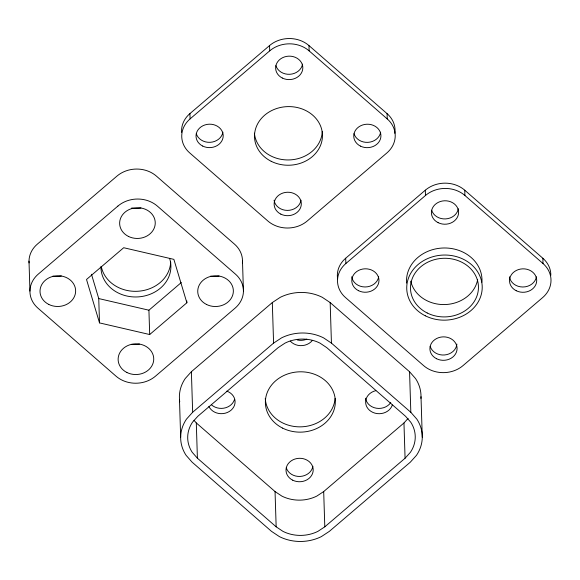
<?xml version="1.0" encoding="UTF-8"?>
<svg xmlns="http://www.w3.org/2000/svg" width="580" height="580" viewBox="0 0 580 580"><rect width="100%" height="100%" fill="white"/><g stroke="black" fill="none" stroke-linecap="round" stroke-linejoin="round"><path stroke-width="0.87" d="M420.942 398.416A41.948 36.185 -1.8 0 0 415.584 378.61L409.56 371.744L330.165 302.571L322.27 297.301A41.948 36.185 -1.8 0 0 280.321 297.293L272.31 302.557L191.386 371.7L185.208 378.566A41.948 36.185 -1.8 0 0 179.387 396.662L180.663 437.211M192.661 412.257L186.485 419.115A41.948 36.185 -1.8 0 0 186.079 455.307L192.111 462.173L271.498 531.345L279.4 536.616A41.948 36.185 -1.8 0 0 321.342 536.623L329.353 531.36L410.277 462.216L416.462 455.351A41.948 36.185 -1.8 0 0 416.861 419.166L410.828 412.3L331.441 343.121L323.546 337.85A41.948 36.185 -1.8 0 0 281.597 337.843L273.586 343.113L192.661 412.257L191.386 371.7M193.988 420.304L196.301 422.936L275.05 491.557L281.865 496.103A34.916 30.116 -1.8 0 0 316.774 496.11L323.691 491.564L403.963 422.979L408.11 418.376M405.072 458.243L410.401 452.32A34.916 30.116 -1.8 0 0 410.734 422.197L405.536 416.273L326.786 347.652L319.971 343.106A34.916 30.116 -1.8 0 0 285.055 343.099L278.139 347.645L197.874 416.23L192.538 422.153A34.916 30.116 -1.8 0 0 192.205 452.277L197.403 458.2L276.16 526.821L282.975 531.367A34.916 30.116 -1.8 0 0 317.883 531.374L324.8 526.828L405.072 458.243L403.963 422.979M181.62 132.399A27.891 24.055 -1.8 0 1 189.921 113.6L269.54 45.573A27.891 24.055 -1.8 0 1 308.973 45.581L387.077 113.644A27.891 24.055 -1.8 0 1 394.857 133.342M190.088 118.893L269.707 50.859A27.891 24.055 -1.8 0 1 309.133 50.873L387.244 118.929A27.891 24.055 -1.8 0 1 386.867 152.953L307.255 220.98A27.891 24.055 -1.8 0 1 267.822 220.973L189.711 152.91A27.891 24.055 -1.8 0 1 190.088 118.893L189.921 113.6M149.691 334.537L186.869 302.774L173.869 259.361L123.692 247.725L86.514 279.488L99.513 322.9L149.691 334.537L148.922 310.206L181.279 282.554M337.611 278.82A27.891 24.055 -1.8 0 1 345.695 258.223L425.314 190.196A27.891 24.055 -1.8 0 1 464.747 190.204L542.858 258.267A27.891 24.055 -1.8 0 1 550.833 275.275M345.861 263.516L425.481 195.482A27.891 24.055 -1.8 0 1 464.913 195.489L543.025 263.552A27.891 24.055 -1.8 0 1 542.648 297.576L463.028 365.603A27.891 24.055 -1.8 0 1 423.596 365.596L345.484 297.533A27.891 24.055 -1.8 0 1 345.861 263.516L345.695 258.223M91.466 274.26L98.745 298.57L148.922 310.206M542.858 258.267L543.025 263.552M464.747 190.204L464.913 195.489M425.314 190.196L425.481 195.482M421.007 396.705L422.276 437.262M409.56 371.744L410.828 412.3M387.077 113.644L387.244 118.929M330.165 302.571L331.441 343.121M323.691 491.564L324.8 526.828M308.973 45.581L309.133 50.873M269.54 45.573L269.707 50.859M272.31 302.557L273.586 343.113M275.05 491.557L276.16 526.821M242.491 261.181L243.433 291.153M196.301 422.936L197.403 458.2M186.811 300.969L186.869 302.774M98.745 298.57L99.513 322.9M29 261.138L29.942 291.109M302.528 64.119A13.594 11.723 -1.8 0 1 289.826 74.291A13.594 11.723 -1.8 0 1 275.899 65.62M301.02 200.209A13.594 11.723 -1.8 0 1 287.426 210.402A13.594 11.723 -1.8 0 1 274.064 200.209M222.908 132.153A13.594 11.723 -1.8 0 1 210.207 142.317A13.594 11.723 -1.8 0 1 196.286 133.647M380.639 132.182A13.594 11.723 -1.8 0 1 367.938 142.354A13.594 11.723 -1.8 0 1 354.01 133.683M322.277 131.486A33.988 29.319 -1.8 0 1 288.978 159.942A33.988 29.319 -1.8 0 1 254.424 133.175M312.344 340.445A13.594 11.723 -1.8 0 1 290.254 341.062M226.823 391.123A13.594 11.723 -1.8 0 1 231.021 410.248A13.594 11.723 -1.8 0 1 208.887 406.442M312.903 466.262A13.594 11.723 -1.8 0 1 300.201 476.434A13.594 11.723 -1.8 0 1 286.281 467.763M234.429 399.707A13.594 11.723 -1.8 0 1 211.627 404.956M306.849 339.155A13.594 11.723 -1.8 0 1 297.308 339.967M390.768 402.563A13.594 11.723 -1.8 0 1 376.282 408.204A13.594 11.723 -1.8 0 1 365.567 398.228M392.319 405.028A13.594 11.723 -1.8 0 1 369.525 410.277A13.594 11.723 -1.8 0 1 375.833 390.659M179.756 401.81A41.948 36.185 -1.8 0 1 179.539 400.091M335.095 398.438A34.981 30.167 -1.8 0 1 299.86 426.858A34.981 30.167 -1.8 0 1 265.263 398.424M458.301 208.742A13.594 11.723 -1.8 0 1 445.599 218.914A13.594 11.723 -1.8 0 1 431.679 210.243M456.888 344.063A13.594 11.723 -1.8 0 1 444.541 354.974A13.594 11.723 -1.8 0 1 430.172 346.332M378.682 276.769A13.594 11.723 -1.8 0 1 365.095 286.969A13.594 11.723 -1.8 0 1 351.726 276.769M536.413 276.805A13.594 11.723 -1.8 0 1 522.819 286.998A13.594 11.723 -1.8 0 1 509.458 276.798M406.595 283.083A37.751 32.56 -1.8 0 1 444.12 247.979A37.751 32.56 -1.8 0 1 481.929 282.25M477.666 279.517A33.988 29.319 -1.8 0 1 444.751 304.565A33.988 29.319 -1.8 0 1 410.741 281.184M29.058 262.928A27.891 24.055 -1.8 0 1 37.352 244.129L116.971 176.095A27.891 24.055 -1.8 0 1 156.404 176.102L234.516 244.165A27.891 24.055 -1.8 0 1 242.396 262.972M219.059 276.022A17.813 15.363 -1.8 0 1 210.583 276.174M139.439 344.049A17.813 15.363 -1.8 0 1 131.732 344.339M61.328 275.986A17.813 15.363 -1.8 0 1 52.86 276.145M140.947 207.959A17.813 15.363 -1.8 0 1 131.725 207.959M169.795 258.999A34.981 30.167 -1.8 0 1 140.157 296.721A34.981 30.167 -1.8 0 1 100.949 266.793M170.694 262.037A34.981 30.167 -1.8 0 1 137.96 291.254A34.981 30.167 -1.8 0 1 101.246 266.394M117.914 206.074L38.294 274.101A27.891 24.055 -1.8 0 0 37.917 308.125L116.029 376.181A27.891 24.055 -1.8 0 0 155.462 376.188L235.081 308.161A27.891 24.055 -1.8 0 0 235.458 274.137L157.347 206.081A27.891 24.055 -1.8 0 0 117.914 206.074M282.322 78.032A13.594 11.723 -1.8 0 0 302.825 67.882A13.594 11.723 -1.8 0 0 282.547 57.717A13.594 11.723 -1.8 0 0 282.322 78.032M280.814 214.121A13.594 11.723 -1.8 0 0 301.317 203.971A13.594 11.723 -1.8 0 0 281.039 193.807A13.594 11.723 -1.8 0 0 280.814 214.121M202.703 146.059A13.594 11.723 -1.8 0 0 223.206 135.909A13.594 11.723 -1.8 0 0 202.927 125.751A13.594 11.723 -1.8 0 0 202.703 146.059M360.434 146.095A13.594 11.723 -1.8 0 0 380.937 135.938A13.594 11.723 -1.8 0 0 360.658 125.78A13.594 11.723 -1.8 0 0 360.434 146.095M271.208 161.312A33.988 29.319 -1.8 0 0 322.465 135.93A33.988 29.319 -1.8 0 0 271.766 110.526A33.988 29.319 -1.8 0 0 271.208 161.312M292.697 480.175A13.594 11.723 -1.8 0 0 313.2 470.017A13.594 11.723 -1.8 0 0 292.922 459.86A13.594 11.723 -1.8 0 0 292.697 480.175M282.583 428.105A34.981 30.167 -1.8 0 0 335.334 401.976A34.981 30.167 -1.8 0 0 283.163 375.833A34.981 30.167 -1.8 0 0 282.583 428.105M436.588 358.744A13.594 11.723 -1.8 0 0 457.091 348.594A13.594 11.723 -1.8 0 0 436.812 338.43A13.594 11.723 -1.8 0 0 436.588 358.744M438.096 222.655A13.594 11.723 -1.8 0 0 458.599 212.505A13.594 11.723 -1.8 0 0 438.321 202.34A13.594 11.723 -1.8 0 0 438.096 222.655M358.483 290.681A13.594 11.723 -1.8 0 0 378.979 280.531A13.594 11.723 -1.8 0 0 358.708 270.367A13.594 11.723 -1.8 0 0 358.483 290.681M516.207 290.718A13.594 11.723 -1.8 0 0 536.71 280.56A13.594 11.723 -1.8 0 0 516.432 270.403A13.594 11.723 -1.8 0 0 516.207 290.718M427.199 312.99A33.988 29.319 -1.8 0 0 478.457 287.6A33.988 29.319 -1.8 0 0 427.764 262.196A33.988 29.319 -1.8 0 0 427.199 312.99M425.292 315.796A37.751 32.56 -1.8 0 0 482.219 287.607A37.751 32.56 -1.8 0 0 425.916 259.39A37.751 32.56 -1.8 0 0 425.292 315.796M126.882 372.483A17.813 15.363 -1.8 0 0 153.743 359.18A17.813 15.363 -1.8 0 0 127.179 345.868A17.813 15.363 -1.8 0 0 126.882 372.483M48.771 304.42A17.813 15.363 -1.8 0 0 75.639 291.117A17.813 15.363 -1.8 0 0 49.068 277.805A17.813 15.363 -1.8 0 0 48.771 304.42M128.39 236.393A17.813 15.363 -1.8 0 0 155.251 223.09A17.813 15.363 -1.8 0 0 128.688 209.779A17.813 15.363 -1.8 0 0 128.39 236.393M206.502 304.457A17.813 15.363 -1.8 0 0 233.363 291.153A17.813 15.363 -1.8 0 0 206.792 277.834A17.813 15.363 -1.8 0 0 206.502 304.457"/></g></svg>
